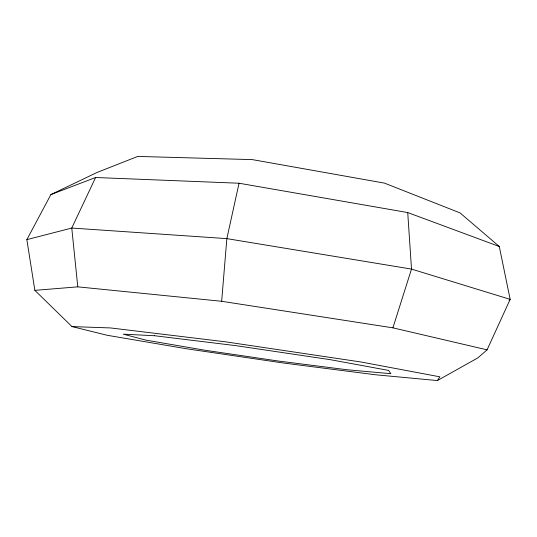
<?xml version="1.0" encoding="UTF-8"?>
<svg xmlns="http://www.w3.org/2000/svg" width="537" height="537" viewBox="0 0 537 537"><rect width="100%" height="100%" fill="white"/><g stroke="black" fill="none" stroke-linecap="round" stroke-linejoin="round"><path stroke-width="0.81" d="M487.079 349.842L392.903 327.839L221.66 301.284L226.849 238.629L239.046 183.231L407.724 212.551L499.289 246.503L510.15 299.351L487.079 349.842L477.883 357.864L437.373 380.572L375.215 374.739L283.657 363.046L186.91 348.828L107.246 335.289L71.978 326.583L34.865 290.356L26.85 239.643L50.894 194.569L97.069 172.451L137.74 156.428L252.303 159.61L384.499 183.124L460.055 212.907L499.289 246.503M392.903 327.839L411.503 269.084L407.724 212.551M239.046 183.231L95.599 177.505L71.763 228.044L77.791 286.852L221.66 301.284M437.373 380.572L439.91 376.826L360.985 361.992L225.674 341.841L110.528 327.939L71.978 326.583M509.116 300.586L510.15 299.351L411.503 269.084L226.849 238.629L71.763 228.044L26.85 239.643M50.894 194.569L95.599 177.505M34.865 290.356L77.791 286.852M154.649 335.739L123.335 334.175L145.769 340.096L204.369 350.151L278.032 360.992L346.996 369.751L390.829 373.698L388.627 370.423L330.282 359.669L236.206 345.694L154.649 335.739"/></g></svg>
